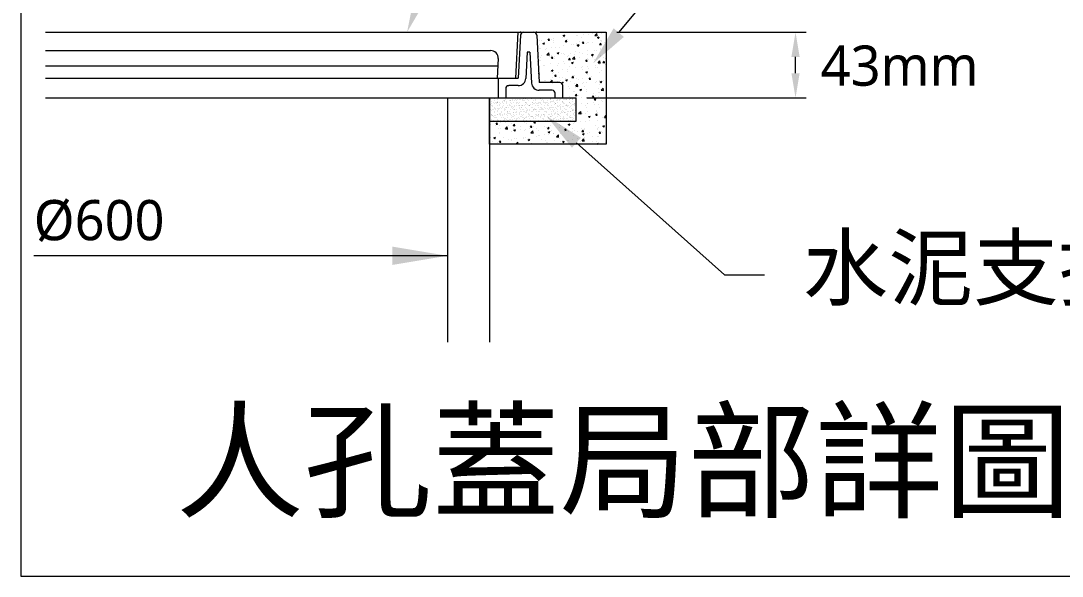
# Model space of a CAD drawing. Header units: millimetres. Extents: x 4664 to 8864, y -38 to 2932.
# Drawn here: x 6804 to 7137.2, y 1605.5 to 1783 of the extents above; entities that cross this region are included whole.
import ezdxf

# ---------------------------------------------------------------- set-up
doc = ezdxf.new("R2010")
doc.units = ezdxf.units.MM
doc.styles.add('AEH', font='kaiu.ttf')
doc.styles.add('微軟正黑體-20', font='Microsoft JhengHei.ttf', dxfattribs={"height": 20})
doc.styles.add('微軟正黑體-30', font='Microsoft JhengHei.ttf', dxfattribs={"height": 30})

msp = doc.modelspace()

# ---------------------------------------------------------------- linework, layer by layer
at = {"lineweight": 5}
for p, q in [((6804.03, 1945.81), (6804.03, 1605.49)), ((6811.89, 1779.38), (6991.28, 1779.38)), ((6963.04, 1779.38), (6962.27, 1764.75)), ((6970.07, 1779.22), (6970.07, 1779.22)), ((6981.76, 1779.35), (6981.76, 1779.35)), ((6985.85, 1779.18), (6985.85, 1779.18)), ((6986.87, 1778.96), (6986.87, 1778.96)), ((6987.68, 1778.34), (6988.28, 1778.96)), ((6988.36, 1778.23), (6988.28, 1778.96)), ((6989.6, 1779.34), (6989.6, 1779.34)), ((6989.94, 1779), (6989.94, 1779)), ((6991.28, 1779.38), (6991.28, 1743.56)), ((6994.71, 1779.38), (7055.28, 1779.38)), ((6963.85, 1778.46), (6963.13, 1764.75)), ((6969.07, 1778.46), (6969.86, 1763.28)), ((6969.98, 1776.68), (6969.98, 1776.68)), ((6970.45, 1776.83), (6970.45, 1776.83)), ((6971.05, 1775.83), (6971.58, 1776.04)), ((6971.05, 1775.83), (6971.43, 1775.57)), ((6971.43, 1775.57), (6971.58, 1776.04)), ((6972.4, 1777.06), (6972.4, 1777.06)), ((6972.72, 1776.89), (6973.09, 1777.33)), ((6972.72, 1776.89), (6973.17, 1776.85)), ((6973.17, 1776.85), (6973.09, 1777.33)), ((6973.84, 1777.17), (6973.84, 1777.17)), ((6974.32, 1777.31), (6974.32, 1777.31)), ((6974.54, 1776.66), (6974.54, 1776.66)), ((6974.54, 1776.25), (6974.54, 1776.25)), ((6977.22, 1777.69), (6977.22, 1777.69)), ((6977.48, 1778.3), (6978.02, 1778.51)), ((6977.48, 1778.3), (6977.86, 1778.04)), ((6977.82, 1777.74), (6977.82, 1777.74)), ((6977.86, 1778.04), (6978.02, 1778.51)), ((6978.21, 1776.41), (6978.58, 1776.85)), ((6978.21, 1776.41), (6978.67, 1776.37)), ((6978.67, 1776.37), (6978.58, 1776.85)), ((6978.63, 1776.48), (6978.63, 1776.48)), ((6979.01, 1777.02), (6979.01, 1777.02)), ((6981.66, 1775.73), (6981.66, 1775.73)), ((6981.75, 1778.28), (6981.75, 1778.28)), ((6981.96, 1775.56), (6981.96, 1775.56)), ((6982.06, 1778.33), (6982.06, 1778.33)), ((6982.71, 1776.31), (6982.71, 1776.31)), ((6983.47, 1777.78), (6983.47, 1777.78)), ((6983.7, 1775.93), (6984.07, 1776.37)), ((6983.7, 1775.93), (6984.16, 1775.89)), ((6983.97, 1778.58), (6983.97, 1778.58)), ((6984.16, 1775.89), (6984.07, 1776.37)), ((6984.86, 1775.94), (6984.86, 1775.94)), ((6985.31, 1776.1), (6985.31, 1776.1)), ((6985.53, 1776.22), (6985.53, 1776.22)), ((6985.62, 1778.77), (6985.62, 1778.77)), ((6986.8, 1776.14), (6986.8, 1776.14)), ((6987.68, 1778.34), (6988.36, 1778.23)), ((6987.94, 1778.55), (6987.94, 1778.55)), ((6988.48, 1777.69), (6989.02, 1777.89)), ((6988.48, 1777.69), (6988.87, 1777.43)), ((6988.87, 1777.43), (6989.02, 1777.89)), ((6989.19, 1775.45), (6989.56, 1775.89)), ((6989.5, 1776.79), (6989.5, 1776.79)), ((6989.65, 1775.41), (6989.56, 1775.89)), ((6989.69, 1776.58), (6989.69, 1776.58)), ((6989.77, 1776.87), (6989.77, 1776.87)), ((6990.89, 1775.97), (6990.89, 1775.97)), ((6811.89, 1773.53), (6954.3, 1773.53)), ((6966, 1773.04), (6965.56, 1764.62)), ((6966.91, 1773.04), (6966, 1773.04)), ((6966.91, 1773.04), (6967.43, 1763.15)), ((6969.88, 1774.13), (6969.88, 1774.13)), ((6970.08, 1775.48), (6970.08, 1775.48)), ((6970.39, 1774.04), (6970.39, 1774.04)), ((6971.91, 1773.8), (6971.91, 1773.8)), ((6972.31, 1774.29), (6972.31, 1774.29)), ((6972.35, 1772.15), (6972.95, 1772.77)), ((6973.04, 1772.04), (6972.95, 1772.77)), ((6973.05, 1772.75), (6973.05, 1772.75)), ((6973.75, 1774.62), (6973.75, 1774.62)), ((6975.21, 1774.67), (6975.21, 1774.67)), ((6975.62, 1772.75), (6976.15, 1772.95)), ((6975.62, 1772.75), (6976, 1772.49)), ((6976, 1772.49), (6976.15, 1772.95)), ((6976.38, 1774.57), (6976.38, 1774.57)), ((6977.14, 1772.57), (6977.14, 1772.57)), ((6977.63, 1772.64), (6977.63, 1772.64)), ((6977.73, 1775.19), (6977.73, 1775.19)), ((6978.03, 1772.29), (6978.03, 1772.29)), ((6979.94, 1772.54), (6979.94, 1772.54)), ((6980.04, 1775.31), (6980.04, 1775.31)), ((6980.84, 1775.34), (6980.84, 1775.34)), ((6981.22, 1772.4), (6981.22, 1772.4)), ((6981.57, 1773.18), (6981.57, 1773.18)), ((6982.05, 1775.22), (6982.59, 1775.42)), ((6982.05, 1775.22), (6982.43, 1774.96)), ((6982.43, 1774.96), (6982.59, 1775.42)), ((6982.84, 1772.92), (6982.84, 1772.92)), ((6983.77, 1772.66), (6983.77, 1772.66)), ((6985.31, 1772.23), (6985.31, 1772.23)), ((6985.43, 1773.67), (6985.43, 1773.67)), ((6986.62, 1772.14), (6987.16, 1772.34)), ((6987, 1771.88), (6987.16, 1772.34)), ((6987.68, 1773.56), (6987.68, 1773.56)), ((6988.23, 1773.42), (6988.23, 1773.42)), ((6989.19, 1775.45), (6989.65, 1775.41)), ((6989.41, 1774.25), (6989.41, 1774.25)), ((6989.6, 1773.81), (6989.6, 1773.81)), ((6956.73, 1770.96), (6956.41, 1764.75)), ((6969.49, 1770.4), (6969.72, 1770.49)), ((6969.51, 1770.06), (6969.57, 1770.02)), ((6969.57, 1770.02), (6969.72, 1770.49)), ((6969.7, 1769.03), (6969.7, 1769.03)), ((6969.79, 1771.58), (6969.79, 1771.58)), ((6970.29, 1771.27), (6970.29, 1771.27)), ((6970.37, 1770.36), (6970.37, 1770.36)), ((6970.58, 1771.89), (6970.58, 1771.89)), ((6972.35, 1772.15), (6973.04, 1772.04)), ((6973.19, 1771.65), (6973.19, 1771.65)), ((6973.56, 1769.52), (6973.56, 1769.52)), ((6973.66, 1772.07), (6973.66, 1772.07)), ((6973.78, 1771.13), (6974.15, 1771.57)), ((6973.78, 1771.13), (6974.24, 1771.09)), ((6974.24, 1771.09), (6974.15, 1771.57)), ((6974.66, 1771.72), (6974.66, 1771.72)), ((6974.84, 1771.12), (6974.84, 1771.12)), ((6976.01, 1769.27), (6976.01, 1769.27)), ((6977.54, 1770.09), (6977.54, 1770.09)), ((6977.93, 1769.52), (6977.93, 1769.52)), ((6978.75, 1771.54), (6978.75, 1771.54)), ((6979.27, 1770.65), (6979.64, 1771.09)), ((6979.27, 1770.65), (6979.73, 1770.61)), ((6979.3, 1771.89), (6979.3, 1771.89)), ((6979.73, 1770.61), (6979.64, 1771.09)), ((6980.19, 1769.67), (6980.72, 1769.87)), ((6980.19, 1769.67), (6980.57, 1769.41)), ((6980.52, 1770.88), (6981.12, 1771.5)), ((6980.53, 1770.88), (6981.21, 1770.78)), ((6980.57, 1769.41), (6980.72, 1769.87)), ((6980.83, 1769.9), (6980.83, 1769.9)), ((6981.21, 1770.78), (6981.12, 1771.5)), ((6981.47, 1770.63), (6981.47, 1770.63)), ((6982.84, 1771.37), (6982.84, 1771.37)), ((6984.76, 1770.17), (6985.13, 1770.61)), ((6984.76, 1770.17), (6985.22, 1770.13)), ((6985.22, 1770.13), (6985.13, 1770.61)), ((6985.34, 1771.12), (6985.34, 1771.12)), ((6985.67, 1770.54), (6985.67, 1770.54)), ((6986.62, 1772.14), (6987, 1771.88)), ((6986.92, 1771.2), (6986.92, 1771.2)), ((6987.58, 1770.79), (6987.58, 1770.79)), ((6988.69, 1769.61), (6989.29, 1770.23)), ((6988.7, 1769.61), (6989.38, 1769.51)), ((6989.22, 1769.15), (6989.22, 1769.15)), ((6989.38, 1769.51), (6989.29, 1770.23)), ((6989.32, 1771.7), (6989.32, 1771.7)), ((6989.4, 1772.05), (6989.4, 1772.05)), ((6990.25, 1769.69), (6990.62, 1770.13)), ((6990.25, 1769.69), (6990.71, 1769.65)), ((6990.48, 1771.17), (6990.48, 1771.17)), ((6990.71, 1769.65), (6990.62, 1770.13)), ((6991.01, 1771.03), (6991.01, 1771.03)), ((6991.19, 1769.05), (6991.28, 1769.09)), ((6991.19, 1769.05), (6991.28, 1768.99)), ((7051.85, 1766.29), (7051.85, 1771.5)), ((6811.89, 1768.65), (6956.61, 1768.65)), ((6969.7, 1766.27), (6969.72, 1766.29)), ((6969.81, 1765.81), (6969.72, 1766.29)), ((6969.73, 1765.82), (6969.81, 1765.81)), ((6970.06, 1765.79), (6970.06, 1765.79)), ((6971.18, 1768.63), (6971.18, 1768.63)), ((6971.52, 1768.85), (6971.52, 1768.85)), ((6973.47, 1766.97), (6973.47, 1766.97)), ((6973.76, 1767.2), (6974.29, 1767.4)), ((6973.76, 1767.2), (6974.14, 1766.94)), ((6974, 1766.25), (6974, 1766.25)), ((6974.14, 1766.94), (6974.29, 1767.4)), ((6974.52, 1766.55), (6974.52, 1766.55)), ((6974.84, 1765.37), (6975.21, 1765.81)), ((6975.3, 1765.33), (6975.21, 1765.81)), ((6975.61, 1768.68), (6975.61, 1768.68)), ((6975.92, 1766.5), (6975.92, 1766.5)), ((6977.45, 1767.54), (6977.45, 1767.54)), ((6978.82, 1766.88), (6978.82, 1766.88)), ((6978.99, 1767.32), (6978.99, 1767.32)), ((6979.7, 1768.51), (6979.7, 1768.51)), ((6980.82, 1765.64), (6980.82, 1765.64)), ((6981.38, 1768.08), (6981.38, 1768.08)), ((6983.45, 1768.09), (6983.45, 1768.09)), ((6983.65, 1767.52), (6983.65, 1767.52)), ((6983.79, 1768.34), (6983.79, 1768.34)), ((6984.76, 1766.58), (6985.29, 1766.79)), ((6984.76, 1766.58), (6985.14, 1766.33)), ((6985.14, 1766.33), (6985.29, 1766.79)), ((6985.15, 1766.02), (6985.15, 1766.02)), ((6985.25, 1768.57), (6985.25, 1768.57)), ((6985.29, 1766.41), (6985.29, 1766.41)), ((6985.57, 1767.77), (6985.57, 1767.77)), ((6987.87, 1768.16), (6987.87, 1768.16)), ((6987.92, 1768.85), (6987.92, 1768.85)), ((6988.47, 1768.15), (6988.47, 1768.15)), ((6989.13, 1766.6), (6989.13, 1766.6)), ((6989.75, 1767.17), (6989.75, 1767.17)), ((6811.89, 1764.75), (6963.13, 1764.75)), ((6956.7, 1764.75), (6956.7, 1758.4)), ((6963.13, 1762.31), (6960.11, 1762.31)), ((6976.44, 1763.28), (6969.86, 1763.28)), ((6970.03, 1764.94), (6970.03, 1764.94)), ((6971.65, 1763.91), (6971.65, 1763.91)), ((6971.89, 1764.11), (6971.89, 1764.11)), ((6973.37, 1763.42), (6973.96, 1764.04)), ((6973.37, 1763.42), (6974.05, 1763.32)), ((6973.38, 1764.42), (6973.38, 1764.42)), ((6973.9, 1763.48), (6973.9, 1763.48)), ((6974.05, 1763.32), (6973.97, 1764.04)), ((6974.12, 1764.77), (6974.12, 1764.77)), ((6974.84, 1765.37), (6975.3, 1765.33)), ((6975.74, 1763.74), (6975.74, 1763.74)), ((6976.36, 1764.87), (6976.36, 1764.87)), ((6976.8, 1763.86), (6976.8, 1763.86)), ((6977.36, 1765), (6977.36, 1765)), ((6977.41, 1758.4), (6977.41, 1762.31)), ((6978.21, 1764.6), (6978.21, 1764.6)), ((6978.33, 1764.11), (6978.86, 1764.32)), ((6978.33, 1764.11), (6978.71, 1763.86)), ((6978.71, 1763.86), (6978.86, 1764.32)), ((6979.82, 1763.57), (6979.82, 1763.57)), ((6980.33, 1764.89), (6980.7, 1765.33)), ((6980.33, 1764.89), (6980.79, 1764.85)), ((6980.79, 1764.85), (6980.7, 1765.33)), ((6981.19, 1762.99), (6981.19, 1762.99)), ((6981.29, 1765.53), (6981.29, 1765.53)), ((6981.54, 1762.15), (6982.14, 1762.77)), ((6981.64, 1764.5), (6981.64, 1764.5)), ((6982.22, 1762.05), (6982.14, 1762.78)), ((6982.3, 1764.42), (6982.3, 1764.42)), ((6983.55, 1764.75), (6983.55, 1764.75)), ((6983.74, 1762.96), (6983.74, 1762.96)), ((6983.91, 1763.39), (6983.91, 1763.39)), ((6985.06, 1763.48), (6985.06, 1763.48)), ((6985.82, 1764.41), (6986.19, 1764.85)), ((6985.82, 1764.41), (6986.28, 1764.37)), ((6986.28, 1764.37), (6986.19, 1764.85)), ((6986.38, 1764.25), (6986.38, 1764.25)), ((6986.45, 1765.13), (6986.45, 1765.13)), ((6988, 1763.22), (6988, 1763.22)), ((6988.21, 1763.73), (6988.21, 1763.73)), ((6989.04, 1764.05), (6989.04, 1764.05)), ((6989.28, 1762.75), (6989.28, 1762.75)), ((6989.33, 1763.5), (6989.87, 1763.71)), ((6989.33, 1763.5), (6989.71, 1763.24)), ((6989.71, 1763.24), (6989.87, 1763.71)), ((6990.47, 1764.08), (6990.47, 1764.08)), ((6991.19, 1763), (6991.19, 1763)), ((6959.14, 1761.33), (6959.14, 1758.4)), ((6974, 1760.84), (6969.86, 1760.84)), ((6974.97, 1758.4), (6974.97, 1759.87)), ((6979.28, 1762.19), (6979.28, 1762.19)), ((6979.62, 1761.48), (6979.62, 1761.48)), ((6980.77, 1760.53), (6980.77, 1760.53)), ((6981.1, 1760.44), (6981.1, 1760.44)), ((6981.4, 1759.13), (6981.76, 1759.57)), ((6981.4, 1759.13), (6981.85, 1759.09)), ((6981.54, 1762.16), (6982.22, 1762.05)), ((6981.54, 1761.73), (6981.54, 1761.73)), ((6981.85, 1759.09), (6981.76, 1759.57)), ((6982.43, 1759.09), (6982.43, 1759.09)), ((6982.9, 1761.03), (6983.43, 1761.24)), ((6982.9, 1761.03), (6983.28, 1760.77)), ((6983.28, 1760.77), (6983.43, 1761.24)), ((6984.44, 1762.11), (6984.44, 1762.11)), ((6984.86, 1760.36), (6984.86, 1760.36)), ((6984.97, 1760.93), (6984.97, 1760.93)), ((6986.89, 1758.65), (6987.26, 1759.09)), ((6987.26, 1759.73), (6987.26, 1759.73)), ((6987.34, 1758.61), (6987.26, 1759.09)), ((6987.89, 1759.16), (6987.89, 1759.16)), ((6988.85, 1758.95), (6988.85, 1758.95)), ((6988.94, 1761.5), (6988.94, 1761.5)), ((6988.95, 1760.19), (6988.95, 1760.19)), ((6989.18, 1759.98), (6989.18, 1759.98)), ((6989.71, 1760.89), (6990.31, 1761.51)), ((6989.71, 1760.89), (6990.39, 1760.78)), ((6990.39, 1760.78), (6990.31, 1761.51)), ((6811.89, 1758.4), (6981.66, 1758.4)), ((6940.49, 1758.4), (6940.49, 1680.33)), ((6953.94, 1743.56), (6953.94, 1758.4)), ((6953.96, 1758.4), (6953.96, 1680.33)), ((6954.13, 1756.64), (6954.13, 1756.64)), ((6954.14, 1756.28), (6954.14, 1756.28)), ((6954.26, 1757.86), (6954.26, 1757.86)), ((6954.28, 1756.16), (6954.28, 1756.16)), ((6954.51, 1757.4), (6954.51, 1757.4)), ((6954.53, 1756.7), (6954.53, 1756.7)), ((6954.55, 1755.92), (6954.55, 1755.92)), ((6954.87, 1758.39), (6954.87, 1758.39)), ((6954.88, 1755.94), (6954.88, 1755.94)), ((6955.01, 1758.27), (6955.01, 1758.27)), ((6955.16, 1756.78), (6955.16, 1756.78)), ((6955.49, 1758.15), (6955.49, 1758.15)), ((6955.54, 1756.68), (6955.54, 1756.68)), ((6955.68, 1757.65), (6955.68, 1757.65)), ((6955.78, 1756.89), (6955.78, 1756.89)), ((6956.1, 1756.69), (6956.1, 1756.69)), ((6956.2, 1756.92), (6956.2, 1756.92)), ((6956.44, 1756.96), (6956.44, 1756.96)), ((6956.46, 1757.39), (6956.46, 1757.39)), ((6956.51, 1755.91), (6956.51, 1755.91)), ((6956.58, 1756.83), (6956.58, 1756.83)), ((6956.59, 1756.97), (6956.59, 1756.97)), ((6956.65, 1757.86), (6956.65, 1757.86)), ((6957.22, 1757.05), (6957.22, 1757.05)), ((6957.25, 1756.22), (6957.25, 1756.22)), ((6957.26, 1755.95), (6957.26, 1755.95)), ((6957.5, 1758.18), (6957.5, 1758.18)), ((6957.54, 1756.7), (6957.54, 1756.7)), ((6957.98, 1758.33), (6957.98, 1758.33)), ((6958.16, 1756.9), (6958.16, 1756.9)), ((6958.26, 1757.19), (6958.26, 1757.19)), ((6958.49, 1756.69), (6958.49, 1756.69)), ((6958.53, 1757.46), (6958.53, 1757.46)), ((6958.58, 1755.99), (6958.58, 1755.99)), ((6958.66, 1757.24), (6958.66, 1757.24)), ((6958.74, 1757.63), (6958.74, 1757.63)), ((6958.88, 1757.5), (6958.88, 1757.5)), ((6959.03, 1757.87), (6959.03, 1757.87)), ((6959.28, 1757.32), (6959.28, 1757.32)), ((6959.45, 1758.17), (6959.45, 1758.17)), ((6959.5, 1756.69), (6959.5, 1756.69)), ((6959.55, 1756.89), (6959.55, 1756.89)), ((6959.65, 1755.95), (6959.65, 1755.95)), ((6960.31, 1756.19), (6960.31, 1756.19)), ((6960.32, 1757.46), (6960.32, 1757.46)), ((6960.45, 1756.06), (6960.45, 1756.06)), ((6960.54, 1757.49), (6960.54, 1757.49)), ((6960.55, 1756.9), (6960.55, 1756.9)), ((6960.58, 1756.01), (6960.58, 1756.01)), ((6960.72, 1757.51), (6960.72, 1757.51)), ((6960.87, 1756.7), (6960.87, 1756.7)), ((6961.02, 1755.57), (6961.02, 1755.57)), ((6961.04, 1758.3), (6961.04, 1758.3)), ((6961.18, 1758.17), (6961.18, 1758.17)), ((6961.34, 1757.59), (6961.34, 1757.59)), ((6961.41, 1757.87), (6961.41, 1757.87)), ((6961.42, 1755.62), (6961.42, 1755.62)), ((6961.52, 1758.24), (6961.52, 1758.24)), ((6961.57, 1756.77), (6961.57, 1756.77)), ((6961.85, 1757.56), (6961.85, 1757.56)), ((6962.03, 1755.95), (6962.03, 1755.95)), ((6962.04, 1755.7), (6962.04, 1755.7)), ((6962.38, 1757.73), (6962.38, 1757.73)), ((6962.49, 1757.48), (6962.49, 1757.48)), ((6962.54, 1756), (6962.54, 1756)), ((6962.61, 1756.86), (6962.61, 1756.86)), ((6962.75, 1756.73), (6962.75, 1756.73)), ((6962.78, 1757.78), (6962.78, 1757.78)), ((6962.93, 1756.91), (6962.93, 1756.91)), ((6963.08, 1755.84), (6963.08, 1755.84)), ((6963.26, 1756.7), (6963.26, 1756.7)), ((6963.4, 1757.86), (6963.4, 1757.86)), ((6963.42, 1756.12), (6963.42, 1756.12)), ((6963.48, 1755.89), (6963.48, 1755.89)), ((6963.53, 1758.27), (6963.53, 1758.27)), ((6963.58, 1756.79), (6963.58, 1756.79)), ((6963.8, 1757.88), (6963.8, 1757.88)), ((6964.11, 1755.98), (6964.11, 1755.98)), ((6964.15, 1758.23), (6964.15, 1758.23)), ((6964.42, 1755.96), (6964.42, 1755.96)), ((6964.44, 1758), (6964.44, 1758)), ((6964.56, 1757.55), (6964.56, 1757.55)), ((6964.61, 1756.08), (6964.61, 1756.08)), ((6964.84, 1758.05), (6964.84, 1758.05)), ((6964.91, 1757.53), (6964.91, 1757.53)), ((6965.05, 1757.41), (6965.05, 1757.41)), ((6965.15, 1756.11), (6965.15, 1756.11)), ((6965.32, 1756.91), (6965.32, 1756.91)), ((6965.46, 1758.14), (6965.46, 1758.14)), ((6965.49, 1758.26), (6965.49, 1758.26)), ((6965.53, 1756.78), (6965.53, 1756.78)), ((6965.54, 1756.16), (6965.54, 1756.16)), ((6965.64, 1756.7), (6965.64, 1756.7)), ((6965.72, 1756.79), (6965.72, 1756.79)), ((6966.17, 1756.25), (6966.17, 1756.25)), ((6966.18, 1757.88), (6966.18, 1757.88)), ((6966.48, 1756.1), (6966.48, 1756.1)), ((6966.5, 1758.27), (6966.5, 1758.27)), ((6966.57, 1757.58), (6966.57, 1757.58)), ((6966.61, 1756.1), (6966.61, 1756.1)), ((6966.62, 1755.97), (6966.62, 1755.97)), ((6966.8, 1755.96), (6966.8, 1755.96)), ((6966.9, 1758.33), (6966.9, 1758.33)), ((6967.21, 1758.21), (6967.21, 1758.21)), ((6967.21, 1756.38), (6967.21, 1756.38)), ((6967.36, 1758.08), (6967.36, 1758.08)), ((6967.55, 1758.33), (6967.55, 1758.33)), ((6967.6, 1756.86), (6967.6, 1756.86)), ((6967.6, 1756.44), (6967.6, 1756.44)), ((6967.7, 1756.91), (6967.7, 1756.91)), ((6968.02, 1757.47), (6968.02, 1757.47)), ((6968.02, 1756.71), (6968.02, 1756.71)), ((6968.23, 1756.52), (6968.23, 1756.52)), ((6968.52, 1757.57), (6968.52, 1757.57)), ((6968.57, 1757.88), (6968.57, 1757.88)), ((6968.57, 1756.09), (6968.57, 1756.09)), ((6968.78, 1756.77), (6968.78, 1756.77)), ((6968.93, 1756.64), (6968.93, 1756.64)), ((6969.19, 1755.97), (6969.19, 1755.97)), ((6969.27, 1756.65), (6969.27, 1756.65)), ((6969.56, 1758.36), (6969.56, 1758.36)), ((6969.59, 1756.03), (6969.59, 1756.03)), ((6969.61, 1756.89), (6969.61, 1756.89)), ((6969.67, 1756.71), (6969.67, 1756.71)), ((6970.09, 1756.92), (6970.09, 1756.92)), ((6970.29, 1756.79), (6970.29, 1756.79)), ((6970.32, 1758.14), (6970.32, 1758.14)), ((6970.41, 1756.71), (6970.41, 1756.71)), ((6970.59, 1757.64), (6970.59, 1757.64)), ((6970.64, 1756.17), (6970.64, 1756.17)), ((6970.95, 1757.89), (6970.95, 1757.89)), ((6971.09, 1757.44), (6971.09, 1757.44)), ((6971.23, 1757.31), (6971.23, 1757.31)), ((6971.33, 1756.93), (6971.33, 1756.93)), ((6971.52, 1758.35), (6971.52, 1758.35)), ((6971.56, 1756.88), (6971.56, 1756.88)), ((6971.57, 1755.97), (6971.57, 1755.97)), ((6971.73, 1756.98), (6971.73, 1756.98)), ((6971.89, 1756.7), (6971.89, 1756.7)), ((6972.35, 1757.06), (6972.35, 1757.06)), ((6972.47, 1756.92), (6972.47, 1756.92)), ((6972.6, 1757.67), (6972.6, 1757.67)), ((6972.65, 1756.19), (6972.65, 1756.19)), ((6972.65, 1756), (6972.65, 1756)), ((6972.79, 1756.72), (6972.79, 1756.72)), ((6972.8, 1755.87), (6972.8, 1755.87)), ((6973.34, 1757.89), (6973.34, 1757.89)), ((6973.39, 1758.11), (6973.39, 1758.11)), ((6973.39, 1757.2), (6973.39, 1757.2)), ((6973.53, 1757.98), (6973.53, 1757.98)), ((6973.63, 1756.95), (6973.63, 1756.95)), ((6973.79, 1757.25), (6973.79, 1757.25)), ((6973.95, 1755.98), (6973.95, 1755.98)), ((6974.19, 1757.37), (6974.19, 1757.37)), ((6974.41, 1757.33), (6974.41, 1757.33)), ((6974.56, 1757.66), (6974.56, 1757.66)), ((6974.6, 1756.18), (6974.6, 1756.18)), ((6974.85, 1756.93), (6974.85, 1756.93)), ((6974.96, 1756.67), (6974.96, 1756.67)), ((6975.1, 1756.55), (6975.1, 1756.55)), ((6975.18, 1756.72), (6975.18, 1756.72)), ((6975.45, 1757.47), (6975.45, 1757.47)), ((6975.64, 1756.98), (6975.64, 1756.98)), ((6975.72, 1757.9), (6975.72, 1757.9)), ((6975.76, 1755.93), (6975.76, 1755.93)), ((6975.85, 1757.52), (6975.85, 1757.52)), ((6976.16, 1755.58), (6976.16, 1755.58)), ((6976.34, 1755.98), (6976.34, 1755.98)), ((6976.47, 1757.6), (6976.47, 1757.6)), ((6976.5, 1758.04), (6976.5, 1758.04)), ((6976.55, 1755.63), (6976.55, 1755.63)), ((6976.62, 1757.73), (6976.62, 1757.73)), ((6976.67, 1756.26), (6976.67, 1756.26)), ((6977.18, 1755.71), (6977.18, 1755.71)), ((6977.24, 1756.93), (6977.24, 1756.93)), ((6977.26, 1757.35), (6977.26, 1757.35)), ((6977.4, 1757.22), (6977.4, 1757.22)), ((6977.51, 1757.74), (6977.51, 1757.74)), ((6977.56, 1756.73), (6977.56, 1756.73)), ((6977.6, 1756.97), (6977.6, 1756.97)), ((6977.61, 1758.46), (6977.61, 1758.46)), ((6977.91, 1757.79), (6977.91, 1757.79)), ((6978.07, 1756.61), (6978.07, 1756.61)), ((6978.11, 1757.9), (6978.11, 1757.9)), ((6978.22, 1755.85), (6978.22, 1755.85)), ((6978.53, 1757.87), (6978.53, 1757.87)), ((6978.62, 1755.9), (6978.62, 1755.9)), ((6978.63, 1757.76), (6978.63, 1757.76)), ((6978.68, 1756.28), (6978.68, 1756.28)), ((6978.72, 1755.98), (6978.72, 1755.98)), ((6978.83, 1755.91), (6978.83, 1755.91)), ((6978.97, 1755.78), (6978.97, 1755.78)), ((6979.24, 1755.98), (6979.24, 1755.98)), ((6979.53, 1758.71), (6979.53, 1758.71)), ((6979.56, 1758.02), (6979.56, 1758.02)), ((6979.57, 1758.01), (6979.57, 1758.01)), ((6979.62, 1756.94), (6979.62, 1756.94)), ((6979.66, 1757.04), (6979.66, 1757.04)), ((6979.7, 1757.89), (6979.7, 1757.89)), ((6979.71, 1755.57), (6979.71, 1755.57)), ((6979.95, 1756.73), (6979.95, 1756.73)), ((6979.97, 1758.06), (6979.97, 1758.06)), ((6980.28, 1756.12), (6980.28, 1756.12)), ((6980.37, 1757.28), (6980.37, 1757.28)), ((6980.49, 1757.91), (6980.49, 1757.91)), ((6980.59, 1758.15), (6980.59, 1758.15)), ((6980.59, 1757.75), (6980.59, 1757.75)), ((6980.63, 1756.27), (6980.63, 1756.27)), ((6980.68, 1756.17), (6980.68, 1756.17)), ((6981.11, 1755.99), (6981.11, 1755.99)), ((6981.13, 1756.58), (6981.13, 1756.58)), ((6981.27, 1756.45), (6981.27, 1756.45)), ((6981.3, 1756.26), (6981.3, 1756.26)), ((6981.63, 1758.28), (6981.63, 1758.28)), ((6981.66, 1750.98), (6981.66, 1758.4)), ((6983.37, 1756.45), (6983.37, 1756.45)), ((6983.43, 1758.39), (6983.43, 1758.39)), ((6984.78, 1755.83), (6984.78, 1755.83)), ((6984.87, 1758.38), (6984.87, 1758.38)), ((6985.09, 1758.4), (7055.28, 1758.4)), ((6985.25, 1756.71), (6985.25, 1756.71)), ((6985.26, 1756.71), (6985.26, 1756.71)), ((6986.89, 1758.65), (6987.34, 1758.61)), ((6987.16, 1756.96), (6987.16, 1756.96)), ((6987.46, 1756.27), (6987.46, 1756.27)), ((6987.47, 1757.95), (6988, 1758.15)), ((6987.47, 1757.95), (6987.85, 1757.69)), ((6987.85, 1757.69), (6988, 1758.15)), ((6988.76, 1756.4), (6988.76, 1756.4)), ((6989.73, 1757.48), (6989.73, 1757.48)), ((6990.06, 1757.34), (6990.06, 1757.34)), ((6954.01, 1754.97), (6954.01, 1754.97)), ((6954.21, 1753.43), (6954.21, 1753.43)), ((6954.34, 1754.76), (6954.34, 1754.76)), ((6954.51, 1752.73), (6954.51, 1752.73)), ((6954.6, 1754.45), (6954.6, 1754.45)), ((6954.63, 1753.05), (6954.63, 1753.05)), ((6954.65, 1752.97), (6954.65, 1752.97)), ((6954.84, 1754.76), (6954.84, 1754.76)), ((6954.94, 1755.54), (6954.94, 1755.54)), ((6954.95, 1752.85), (6954.95, 1752.85)), ((6954.97, 1752.74), (6954.97, 1752.74)), ((6955.12, 1752.61), (6955.12, 1752.61)), ((6955.24, 1754.81), (6955.24, 1754.81)), ((6955.5, 1754.02), (6955.5, 1754.02)), ((6955.55, 1752.87), (6955.55, 1752.87)), ((6955.59, 1755.2), (6955.59, 1755.2)), ((6955.64, 1753.73), (6955.64, 1753.73)), ((6955.69, 1752.25), (6955.69, 1752.25)), ((6955.71, 1754.85), (6955.71, 1754.85)), ((6955.85, 1754.72), (6955.85, 1754.72)), ((6955.86, 1754.89), (6955.86, 1754.89)), ((6955.95, 1752.92), (6955.95, 1752.92)), ((6956.4, 1754.97), (6956.4, 1754.97)), ((6956.51, 1754.11), (6956.51, 1754.11)), ((6956.56, 1754.44), (6956.56, 1754.44)), ((6956.57, 1753), (6956.57, 1753)), ((6956.61, 1752.96), (6956.61, 1752.96)), ((6956.72, 1754.77), (6956.72, 1754.77)), ((6956.9, 1755.03), (6956.9, 1755.03)), ((6957.02, 1753.06), (6957.02, 1753.06)), ((6957.28, 1753.41), (6957.28, 1753.41)), ((6957.3, 1755.08), (6957.3, 1755.08)), ((6957.34, 1752.85), (6957.34, 1752.85)), ((6957.42, 1753.28), (6957.42, 1753.28)), ((6957.59, 1755.23), (6957.59, 1755.23)), ((6957.61, 1753.14), (6957.61, 1753.14)), ((6957.64, 1753.75), (6957.64, 1753.75)), ((6957.69, 1752.28), (6957.69, 1752.28)), ((6957.88, 1754.03), (6957.88, 1754.03)), ((6957.92, 1755.16), (6957.92, 1755.16)), ((6958.01, 1755.52), (6958.01, 1755.52)), ((6958.01, 1753.19), (6958.01, 1753.19)), ((6958.08, 1752.67), (6958.08, 1752.67)), ((6958.15, 1755.39), (6958.15, 1755.39)), ((6958.63, 1754.51), (6958.63, 1754.51)), ((6958.63, 1753.27), (6958.63, 1753.27)), ((6958.68, 1753.04), (6958.68, 1753.04)), ((6958.78, 1754.98), (6958.78, 1754.98)), ((6958.82, 1754.78), (6958.82, 1754.78)), ((6958.96, 1755.3), (6958.96, 1755.3)), ((6959.11, 1754.77), (6959.11, 1754.77)), ((6959.36, 1755.35), (6959.36, 1755.35)), ((6959.4, 1753.06), (6959.4, 1753.06)), ((6959.55, 1755.22), (6959.55, 1755.22)), ((6959.58, 1754.08), (6959.58, 1754.08)), ((6959.6, 1753.74), (6959.6, 1753.74)), ((6959.65, 1752.27), (6959.65, 1752.27)), ((6959.67, 1753.41), (6959.67, 1753.41)), ((6959.72, 1753.95), (6959.72, 1753.95)), ((6959.72, 1752.86), (6959.72, 1752.86)), ((6959.98, 1755.43), (6959.98, 1755.43)), ((6960.07, 1753.46), (6960.07, 1753.46)), ((6960.27, 1754.03), (6960.27, 1754.03)), ((6960.38, 1753.34), (6960.38, 1753.34)), ((6960.63, 1754.54), (6960.63, 1754.54)), ((6960.68, 1753.06), (6960.68, 1753.06)), ((6960.69, 1753.54), (6960.69, 1753.54)), ((6961.12, 1755.45), (6961.12, 1755.45)), ((6961.15, 1752.64), (6961.15, 1752.64)), ((6961.17, 1754.98), (6961.17, 1754.98)), ((6961.29, 1752.51), (6961.29, 1752.51)), ((6961.49, 1754.78), (6961.49, 1754.78)), ((6961.62, 1755.29), (6961.62, 1755.29)), ((6961.67, 1753.82), (6961.67, 1753.82)), ((6961.72, 1752.34), (6961.72, 1752.34)), ((6961.73, 1753.68), (6961.73, 1753.68)), ((6961.78, 1753.07), (6961.78, 1753.07)), ((6961.88, 1754.75), (6961.88, 1754.75)), ((6962.02, 1754.62), (6962.02, 1754.62)), ((6962.11, 1752.86), (6962.11, 1752.86)), ((6962.13, 1753.73), (6962.13, 1753.73)), ((6962.59, 1754.53), (6962.59, 1754.53)), ((6962.64, 1753.05), (6962.64, 1753.05)), ((6962.65, 1754.04), (6962.65, 1754.04)), ((6962.69, 1754.01), (6962.69, 1754.01)), ((6962.75, 1753.81), (6962.75, 1753.81)), ((6963.45, 1753.31), (6963.45, 1753.31)), ((6963.55, 1754.99), (6963.55, 1754.99)), ((6963.59, 1753.19), (6963.59, 1753.19)), ((6963.62, 1755.32), (6963.62, 1755.32)), ((6963.67, 1753.84), (6963.67, 1753.84)), ((6963.72, 1752.37), (6963.72, 1752.37)), ((6963.79, 1753.95), (6963.79, 1753.95)), ((6963.87, 1754.78), (6963.87, 1754.78)), ((6964.17, 1753.07), (6964.17, 1753.07)), ((6964.18, 1755.42), (6964.18, 1755.42)), ((6964.19, 1754), (6964.19, 1754)), ((6964.26, 1752.57), (6964.26, 1752.57)), ((6964.32, 1755.3), (6964.32, 1755.3)), ((6964.49, 1752.86), (6964.49, 1752.86)), ((6964.66, 1754.6), (6964.66, 1754.6)), ((6964.71, 1753.13), (6964.71, 1753.13)), ((6964.81, 1754.09), (6964.81, 1754.09)), ((6964.99, 1754.68), (6964.99, 1754.68)), ((6965.04, 1754.04), (6965.04, 1754.04)), ((6965.58, 1755.31), (6965.58, 1755.31)), ((6965.63, 1753.83), (6965.63, 1753.83)), ((6965.68, 1752.36), (6965.68, 1752.36)), ((6965.75, 1753.99), (6965.75, 1753.99)), ((6965.85, 1754.22), (6965.85, 1754.22)), ((6965.89, 1753.86), (6965.89, 1753.86)), ((6965.94, 1754.99), (6965.94, 1754.99)), ((6966.25, 1754.28), (6966.25, 1754.28)), ((6966.26, 1754.79), (6966.26, 1754.79)), ((6966.55, 1753.07), (6966.55, 1753.07)), ((6966.56, 1753.25), (6966.56, 1753.25)), ((6966.56, 1752.33), (6966.56, 1752.33)), ((6966.66, 1754.63), (6966.66, 1754.63)), ((6966.71, 1753.15), (6966.71, 1753.15)), ((6966.87, 1754.36), (6966.87, 1754.36)), ((6966.88, 1752.87), (6966.88, 1752.87)), ((6966.96, 1752.39), (6966.96, 1752.39)), ((6967.29, 1755.36), (6967.29, 1755.36)), ((6967.32, 1752.55), (6967.32, 1752.55)), ((6967.42, 1754.05), (6967.42, 1754.05)), ((6967.46, 1752.42), (6967.46, 1752.42)), ((6967.58, 1752.47), (6967.58, 1752.47)), ((6967.65, 1755.38), (6967.65, 1755.38)), ((6967.7, 1753.91), (6967.7, 1753.91)), ((6967.75, 1752.43), (6967.75, 1752.43)), ((6967.91, 1754.49), (6967.91, 1754.49)), ((6968.05, 1754.66), (6968.05, 1754.66)), ((6968.19, 1754.53), (6968.19, 1754.53)), ((6968.31, 1754.55), (6968.31, 1754.55)), ((6968.32, 1755), (6968.32, 1755)), ((6968.62, 1754.62), (6968.62, 1754.62)), ((6968.62, 1752.6), (6968.62, 1752.6)), ((6968.64, 1754.79), (6968.64, 1754.79)), ((6968.67, 1753.14), (6968.67, 1753.14)), ((6968.86, 1753.92), (6968.86, 1753.92)), ((6968.93, 1754.63), (6968.93, 1754.63)), ((6968.94, 1753.08), (6968.94, 1753.08)), ((6969.02, 1752.66), (6969.02, 1752.66)), ((6969.26, 1752.87), (6969.26, 1752.87)), ((6969.62, 1753.22), (6969.62, 1753.22)), ((6969.64, 1752.74), (6969.64, 1752.74)), ((6969.65, 1755.41), (6969.65, 1755.41)), ((6969.7, 1753.93), (6969.7, 1753.93)), ((6969.75, 1752.46), (6969.75, 1752.46)), ((6969.76, 1753.09), (6969.76, 1753.09)), ((6969.8, 1754.05), (6969.8, 1754.05)), ((6969.97, 1754.77), (6969.97, 1754.77)), ((6970.35, 1755.33), (6970.35, 1755.33)), ((6970.37, 1754.82), (6970.37, 1754.82)), ((6970.43, 1752.48), (6970.43, 1752.48)), ((6970.49, 1755.2), (6970.49, 1755.2)), ((6970.68, 1752.88), (6970.68, 1752.88)), ((6970.69, 1754.69), (6970.69, 1754.69)), ((6970.7, 1755), (6970.7, 1755)), ((6970.74, 1753.22), (6970.74, 1753.22)), ((6970.99, 1754.9), (6970.99, 1754.9)), ((6971.03, 1754.8), (6971.03, 1754.8)), ((6971.08, 1752.93), (6971.08, 1752.93)), ((6971.16, 1754.59), (6971.16, 1754.59)), ((6971.32, 1753.08), (6971.32, 1753.08)), ((6971.61, 1755.4), (6971.61, 1755.4)), ((6971.64, 1752.88), (6971.64, 1752.88)), ((6971.66, 1753.93), (6971.66, 1753.93)), ((6971.7, 1753.01), (6971.7, 1753.01)), ((6971.71, 1752.45), (6971.71, 1752.45)), ((6971.92, 1753.89), (6971.92, 1753.89)), ((6972.03, 1755.04), (6972.03, 1755.04)), ((6972.06, 1753.76), (6972.06, 1753.76)), ((6972.19, 1754.05), (6972.19, 1754.05)), ((6972.43, 1755.09), (6972.43, 1755.09)), ((6972.69, 1754.72), (6972.69, 1754.72)), ((6972.73, 1753.15), (6972.73, 1753.15)), ((6972.74, 1753.24), (6972.74, 1753.24)), ((6972.74, 1753.15), (6972.74, 1753.15)), ((6973.05, 1755.17), (6973.05, 1755.17)), ((6973.09, 1755.01), (6973.09, 1755.01)), ((6973.14, 1753.2), (6973.14, 1753.2)), ((6973.41, 1754.8), (6973.41, 1754.8)), ((6973.46, 1755.26), (6973.46, 1755.26)), ((6973.49, 1752.45), (6973.49, 1752.45)), ((6973.63, 1752.33), (6973.63, 1752.33)), ((6973.68, 1755.47), (6973.68, 1755.47)), ((6973.71, 1753.09), (6973.71, 1753.09)), ((6973.73, 1754), (6973.73, 1754)), ((6973.76, 1753.28), (6973.76, 1753.28)), ((6973.78, 1752.52), (6973.78, 1752.52)), ((6974.03, 1752.88), (6974.03, 1752.88)), ((6974.09, 1755.31), (6974.09, 1755.31)), ((6974.22, 1754.56), (6974.22, 1754.56)), ((6974.37, 1754.44), (6974.37, 1754.44)), ((6974.49, 1755.36), (6974.49, 1755.36)), ((6974.57, 1754.06), (6974.57, 1754.06)), ((6974.65, 1754.71), (6974.65, 1754.71)), ((6974.7, 1753.23), (6974.7, 1753.23)), ((6974.8, 1753.42), (6974.8, 1753.42)), ((6975.03, 1753.82), (6975.03, 1753.82)), ((6975.12, 1755.44), (6975.12, 1755.44)), ((6975.2, 1753.47), (6975.2, 1753.47)), ((6975.47, 1755.01), (6975.47, 1755.01)), ((6975.68, 1755.5), (6975.68, 1755.5)), ((6975.73, 1754.03), (6975.73, 1754.03)), ((6975.78, 1752.55), (6975.78, 1752.55)), ((6975.79, 1753.13), (6975.79, 1753.13)), ((6975.8, 1754.8), (6975.8, 1754.8)), ((6975.82, 1753.55), (6975.82, 1753.55)), ((6975.93, 1753), (6975.93, 1753)), ((6976.09, 1753.09), (6976.09, 1753.09)), ((6976.41, 1752.89), (6976.41, 1752.89)), ((6976.53, 1755.24), (6976.53, 1755.24)), ((6976.6, 1752.39), (6976.6, 1752.39)), ((6976.67, 1755.11), (6976.67, 1755.11)), ((6976.72, 1754.78), (6976.72, 1754.78)), ((6976.77, 1753.31), (6976.77, 1753.31)), ((6976.86, 1753.69), (6976.86, 1753.69)), ((6976.96, 1754.06), (6976.96, 1754.06)), ((6977.26, 1753.74), (6977.26, 1753.74)), ((6977.33, 1754.5), (6977.33, 1754.5)), ((6977.64, 1755.49), (6977.64, 1755.49)), ((6977.69, 1754.02), (6977.69, 1754.02)), ((6977.74, 1752.54), (6977.74, 1752.54)), ((6977.86, 1755.01), (6977.86, 1755.01)), ((6977.88, 1753.82), (6977.88, 1753.82)), ((6978.1, 1753.8), (6978.1, 1753.8)), ((6978.18, 1754.81), (6978.18, 1754.81)), ((6978.24, 1753.67), (6978.24, 1753.67)), ((6978.47, 1753.1), (6978.47, 1753.1)), ((6978.72, 1754.81), (6978.72, 1754.81)), ((6978.77, 1753.33), (6978.77, 1753.33)), ((6978.8, 1752.89), (6978.8, 1752.89)), ((6978.9, 1753.06), (6978.9, 1753.06)), ((6978.92, 1753.96), (6978.92, 1753.96)), ((6979.32, 1754.01), (6979.32, 1754.01)), ((6979.34, 1754.07), (6979.34, 1754.07)), ((6979.63, 1755.17), (6979.63, 1755.17)), ((6979.66, 1752.36), (6979.66, 1752.36)), ((6979.76, 1754.09), (6979.76, 1754.09)), ((6979.81, 1752.62), (6979.81, 1752.62)), ((6979.81, 1752.23), (6979.81, 1752.23)), ((6979.94, 1754.1), (6979.94, 1754.1)), ((6980.24, 1755.02), (6980.24, 1755.02)), ((6980.4, 1754.47), (6980.4, 1754.47)), ((6980.54, 1754.34), (6980.54, 1754.34)), ((6980.56, 1754.81), (6980.56, 1754.81)), ((6980.68, 1754.8), (6980.68, 1754.8)), ((6980.73, 1753.32), (6980.73, 1753.32)), ((6980.86, 1753.1), (6980.86, 1753.1)), ((6980.98, 1754.23), (6980.98, 1754.23)), ((6981.18, 1752.9), (6981.18, 1752.9)), ((6981.2, 1753.73), (6981.2, 1753.73)), ((6981.38, 1754.28), (6981.38, 1754.28)), ((6981.84, 1752.55), (6981.84, 1752.55)), ((6982.46, 1753.37), (6982.83, 1753.81)), ((6982.46, 1753.37), (6982.92, 1753.33)), ((6982.55, 1753.43), (6983.15, 1754.05)), ((6982.56, 1753.43), (6983.24, 1753.32)), ((6982.92, 1753.33), (6982.83, 1753.81)), ((6983.24, 1753.32), (6983.15, 1754.05)), ((6983.23, 1753.69), (6983.23, 1753.69)), ((6983.72, 1753.27), (6983.72, 1753.27)), ((6984.69, 1753.28), (6984.69, 1753.28)), ((6984.98, 1755.42), (6984.98, 1755.42)), ((6985.15, 1753.94), (6985.15, 1753.94)), ((6985.6, 1752.4), (6986.14, 1752.6)), ((6985.6, 1752.4), (6985.98, 1752.14)), ((6985.93, 1752.38), (6985.93, 1752.38)), ((6985.98, 1752.14), (6986.14, 1752.6)), ((6987.95, 1752.89), (6988.32, 1753.33)), ((6987.95, 1752.89), (6988.41, 1752.85)), ((6988.05, 1754.32), (6988.05, 1754.32)), ((6988.19, 1754.03), (6988.19, 1754.03)), ((6988.41, 1752.85), (6988.32, 1753.33)), ((6988.66, 1753.86), (6988.66, 1753.86)), ((6989.07, 1755.25), (6989.07, 1755.25)), ((6990.73, 1752.16), (6991.28, 1752.74)), ((6953.94, 1750.98), (6981.66, 1750.98)), ((6954.28, 1749.88), (6954.28, 1749.88)), ((6954.7, 1751.49), (6954.7, 1751.49)), ((6955.25, 1751.14), (6955.25, 1751.14)), ((6955.78, 1752), (6955.78, 1752)), ((6955.83, 1749.68), (6955.83, 1749.68)), ((6956.06, 1750.01), (6956.43, 1750.45)), ((6956.06, 1750.01), (6956.52, 1749.97)), ((6956.12, 1752.11), (6956.12, 1752.11)), ((6956.19, 1750.13), (6956.19, 1750.13)), ((6956.52, 1749.97), (6956.43, 1750.45)), ((6956.54, 1751.3), (6956.54, 1751.3)), ((6956.65, 1751.03), (6956.65, 1751.03)), ((6956.66, 1751.49), (6956.66, 1751.49)), ((6956.68, 1751.17), (6956.68, 1751.17)), ((6957.27, 1751.11), (6957.27, 1751.11)), ((6957.27, 1749.58), (6957.27, 1749.58)), ((6957.42, 1750.98), (6957.54, 1750.9)), ((6957.54, 1750.9), (6957.57, 1750.98)), ((6957.63, 1751.14), (6957.63, 1751.14)), ((6958.31, 1751.25), (6958.31, 1751.25)), ((6958.5, 1752.11), (6958.5, 1752.11)), ((6958.71, 1751.3), (6958.71, 1751.3)), ((6958.72, 1751.56), (6958.72, 1751.56)), ((6958.85, 1751.97), (6958.85, 1751.97)), ((6958.99, 1751.84), (6958.99, 1751.84)), ((6959.06, 1748.5), (6959.65, 1749.13)), ((6959.09, 1750.51), (6959.09, 1750.51)), ((6959.33, 1751.38), (6959.33, 1751.38)), ((6959.65, 1751.23), (6959.65, 1751.23)), ((6959.74, 1748.4), (6959.65, 1749.13)), ((6959.92, 1749.51), (6959.92, 1749.51)), ((6960.02, 1751.14), (6960.02, 1751.14)), ((6960.37, 1751.52), (6960.37, 1751.52)), ((6960.73, 1751.59), (6960.73, 1751.59)), ((6960.77, 1751.57), (6960.77, 1751.57)), ((6960.89, 1752.12), (6960.89, 1752.12)), ((6961.14, 1750.07), (6961.14, 1750.07)), ((6961.4, 1751.65), (6961.4, 1751.65)), ((6961.4, 1749.43), (6961.4, 1749.43)), ((6961.55, 1749.53), (6961.92, 1749.97)), ((6961.55, 1749.53), (6962.01, 1749.49)), ((6962.01, 1749.49), (6961.92, 1749.97)), ((6961.95, 1751.9), (6961.95, 1751.9)), ((6962.4, 1751.15), (6962.4, 1751.15)), ((6962.44, 1751.79), (6962.44, 1751.79)), ((6962.69, 1751.58), (6962.69, 1751.58)), ((6962.72, 1751.2), (6962.72, 1751.2)), ((6962.83, 1751.84), (6962.83, 1751.84)), ((6962.86, 1751.08), (6962.86, 1751.08)), ((6963.27, 1752.12), (6963.27, 1752.12)), ((6963.46, 1751.92), (6963.46, 1751.92)), ((6964.01, 1749.33), (6964.01, 1749.33)), ((6964.5, 1752.06), (6964.5, 1752.06)), ((6964.76, 1751.65), (6964.76, 1751.65)), ((6964.79, 1751.15), (6964.79, 1751.15)), ((6964.89, 1752.11), (6964.89, 1752.11)), ((6965.02, 1751.88), (6965.02, 1751.88)), ((6965.11, 1750.65), (6965.11, 1750.65)), ((6965.16, 1751.75), (6965.16, 1751.75)), ((6965.52, 1752.2), (6965.52, 1752.2)), ((6965.65, 1752.12), (6965.65, 1752.12)), ((6965.83, 1751.14), (6965.83, 1751.14)), ((6965.86, 1750.2), (6965.86, 1750.2)), ((6966.76, 1751.68), (6966.76, 1751.68)), ((6967.05, 1749.05), (6967.41, 1749.49)), ((6967.05, 1749.05), (6967.5, 1749.01)), ((6967.17, 1751.16), (6967.17, 1751.16)), ((6967.5, 1749.01), (6967.41, 1749.49)), ((6968.04, 1752.13), (6968.04, 1752.13)), ((6968.09, 1749.16), (6968.09, 1749.16)), ((6968.13, 1751.81), (6968.13, 1751.81)), ((6968.17, 1750.54), (6968.7, 1750.75)), ((6968.17, 1750.54), (6968.55, 1750.28)), ((6968.55, 1750.28), (6968.7, 1750.75)), ((6968.72, 1751.67), (6968.72, 1751.67)), ((6968.89, 1751.11), (6968.89, 1751.11)), ((6969.03, 1750.98), (6969.03, 1750.98)), ((6969.56, 1751.16), (6969.56, 1751.16)), ((6969.8, 1750.98), (6969.8, 1750.98)), ((6970.33, 1750.97), (6970.33, 1750.97)), ((6970.42, 1752.13), (6970.42, 1752.13)), ((6970.79, 1751.74), (6970.79, 1751.74)), ((6971.19, 1751.78), (6971.19, 1751.78)), ((6971.33, 1751.65), (6971.33, 1751.65)), ((6971.38, 1750.99), (6971.38, 1750.99)), ((6971.57, 1749.4), (6971.57, 1749.4)), ((6971.78, 1751.04), (6971.78, 1751.04)), ((6971.94, 1751.17), (6971.94, 1751.17)), ((6972, 1751.04), (6972, 1751.04)), ((6972.18, 1748.99), (6972.18, 1748.99)), ((6972.41, 1751.12), (6972.41, 1751.12)), ((6972.54, 1748.57), (6972.91, 1749.01)), ((6972.79, 1751.77), (6972.79, 1751.77)), ((6972.81, 1752.14), (6972.81, 1752.14)), ((6972.82, 1749.13), (6972.82, 1749.13)), ((6972.99, 1748.53), (6972.91, 1749.01)), ((6973.45, 1751.26), (6973.45, 1751.26)), ((6973.48, 1749.65), (6973.48, 1749.65)), ((6973.83, 1751.05), (6973.83, 1751.05)), ((6973.84, 1751.31), (6973.84, 1751.31)), ((6974.3, 1751.71), (6974.3, 1751.71)), ((6974.32, 1751.17), (6974.32, 1751.17)), ((6974.47, 1751.39), (6974.47, 1751.39)), ((6974.75, 1751.76), (6974.75, 1751.76)), ((6975.06, 1751.02), (6975.06, 1751.02)), ((6975.19, 1752.14), (6975.19, 1752.14)), ((6975.51, 1751.53), (6975.51, 1751.53)), ((6975.83, 1751.07), (6975.83, 1751.07)), ((6975.91, 1751.58), (6975.91, 1751.58)), ((6976.38, 1750.03), (6976.38, 1750.03)), ((6976.53, 1751.66), (6976.53, 1751.66)), ((6976.71, 1751.18), (6976.71, 1751.18)), ((6976.8, 1749.7), (6976.8, 1749.7)), ((6976.82, 1751.83), (6976.82, 1751.83)), ((6977.36, 1751.69), (6977.36, 1751.69)), ((6977.5, 1751.56), (6977.5, 1751.56)), ((6977.57, 1751.8), (6977.57, 1751.8)), ((6977.58, 1752.15), (6977.58, 1752.15)), ((6977.79, 1751.07), (6977.79, 1751.07)), ((6977.97, 1751.85), (6977.97, 1751.85)), ((6978.59, 1751.93), (6978.59, 1751.93)), ((6978.82, 1751.86), (6978.82, 1751.86)), ((6979.09, 1751.18), (6979.09, 1751.18)), ((6979.17, 1749.93), (6979.71, 1750.13)), ((6979.17, 1749.93), (6979.55, 1749.67)), ((6979.55, 1749.67), (6979.71, 1750.13)), ((6979.63, 1752.07), (6979.63, 1752.07)), ((6979.86, 1751.14), (6979.86, 1751.14)), ((6979.96, 1752.15), (6979.96, 1752.15)), ((6980.03, 1752.12), (6980.03, 1752.12)), ((6980.47, 1751.62), (6980.47, 1751.62)), ((6980.65, 1752.21), (6980.65, 1752.21)), ((6980.73, 1750.24), (6980.73, 1750.24)), ((6980.78, 1751.85), (6980.78, 1751.85)), ((6981.22, 1750.67), (6981.22, 1750.67)), ((6981.48, 1751.18), (6981.48, 1751.18)), ((6983.14, 1750.92), (6983.14, 1750.92)), ((6984.59, 1750.73), (6984.59, 1750.73)), ((6986.03, 1751.3), (6986.03, 1751.3)), ((6987.87, 1749.46), (6987.87, 1749.46)), ((6988.57, 1751.31), (6988.57, 1751.31)), ((6988.86, 1748.92), (6988.86, 1748.92)), ((6990.02, 1752.21), (6990.02, 1752.21)), ((6990.17, 1749.31), (6990.71, 1749.52)), ((6990.17, 1749.31), (6990.55, 1749.06)), ((6990.55, 1749.06), (6990.71, 1749.52)), ((6990.73, 1752.16), (6991.28, 1752.08)), ((6990.77, 1749.17), (6990.77, 1749.17)), ((6990.87, 1751.94), (6990.87, 1751.94)), ((6954.18, 1747.11), (6954.18, 1747.11)), ((6954.31, 1745.79), (6954.31, 1745.79)), ((6955.3, 1745.6), (6955.84, 1745.81)), ((6955.3, 1745.6), (6955.68, 1745.35)), ((6955.68, 1745.35), (6955.84, 1745.81)), ((6956.93, 1748.67), (6956.93, 1748.67)), ((6957.08, 1747.49), (6957.08, 1747.49)), ((6957.18, 1747.04), (6957.18, 1747.04)), ((6957.45, 1748.65), (6957.45, 1748.65)), ((6958.39, 1745.61), (6958.39, 1745.61)), ((6959.06, 1748.51), (6959.74, 1748.4)), ((6961.04, 1747.53), (6961.04, 1747.53)), ((6961.53, 1748.48), (6961.53, 1748.48)), ((6961.73, 1748.07), (6962.27, 1748.28)), ((6961.73, 1748.07), (6962.11, 1747.81)), ((6961.91, 1748.13), (6961.91, 1748.13)), ((6962.11, 1747.81), (6962.27, 1748.28)), ((6963.83, 1748.38), (6963.83, 1748.38)), ((6964.72, 1745.74), (6964.72, 1745.74)), ((6965.02, 1748.1), (6965.02, 1748.1)), ((6965.55, 1745.63), (6965.55, 1745.63)), ((6965.62, 1748.3), (6965.62, 1748.3)), ((6966.73, 1748.76), (6966.73, 1748.76)), ((6967.23, 1747.24), (6967.82, 1747.86)), ((6967.23, 1747.24), (6967.91, 1747.13)), ((6967.91, 1747.13), (6967.82, 1747.86)), ((6968.86, 1746.09), (6968.86, 1746.09)), ((6968.95, 1748.64), (6968.95, 1748.64)), ((6969.55, 1746.38), (6969.55, 1746.38)), ((6969.71, 1748.13), (6969.71, 1748.13)), ((6970.01, 1746.4), (6970.01, 1746.4)), ((6971.47, 1746.63), (6971.47, 1746.63)), ((6972.54, 1748.57), (6972.99, 1748.53)), ((6972.73, 1746.58), (6972.73, 1746.58)), ((6972.74, 1747.46), (6973.27, 1747.66)), ((6972.74, 1747.46), (6973.12, 1747.2)), ((6973.12, 1747.2), (6973.27, 1747.66)), ((6973.79, 1747.96), (6973.79, 1747.96)), ((6974.37, 1747.01), (6974.37, 1747.01)), ((6974.48, 1747.16), (6974.48, 1747.16)), ((6975.4, 1745.97), (6975.99, 1746.59)), ((6975.4, 1745.97), (6976.08, 1745.87)), ((6976.08, 1745.87), (6976, 1746.59)), ((6976.27, 1748.81), (6976.27, 1748.81)), ((6976.7, 1747.15), (6976.7, 1747.15)), ((6977.88, 1747.79), (6977.88, 1747.79)), ((6978.03, 1748.09), (6978.4, 1748.53)), ((6978.03, 1748.09), (6978.49, 1748.05)), ((6978.49, 1748.05), (6978.4, 1748.53)), ((6978.94, 1747.93), (6978.94, 1747.93)), ((6979.2, 1747.65), (6979.2, 1747.65)), ((6980.35, 1748.64), (6980.35, 1748.64)), ((6980.63, 1747.69), (6980.63, 1747.69)), ((6980.78, 1746.25), (6980.78, 1746.25)), ((6981.12, 1747.9), (6981.12, 1747.9)), ((6981.97, 1747.61), (6981.97, 1747.61)), ((6983.41, 1748.7), (6983.41, 1748.7)), ((6983.52, 1747.61), (6983.89, 1748.05)), ((6983.52, 1747.61), (6983.98, 1747.57)), ((6983.74, 1746.85), (6984.28, 1747.05)), ((6983.74, 1746.85), (6984.12, 1746.59)), ((6983.98, 1747.57), (6983.89, 1748.05)), ((6984.02, 1748.28), (6984.02, 1748.28)), ((6984.12, 1746.59), (6984.28, 1747.05)), ((6984.41, 1745.63), (6984.41, 1745.63)), ((6984.44, 1748.47), (6984.44, 1748.47)), ((6984.5, 1748.18), (6984.5, 1748.18)), ((6985.24, 1747.02), (6985.24, 1747.02)), ((6986.06, 1747.44), (6986.06, 1747.44)), ((6986.84, 1745.9), (6986.84, 1745.9)), ((6988.39, 1746.21), (6988.39, 1746.21)), ((6988.48, 1748.76), (6988.48, 1748.76)), ((6988.53, 1748.3), (6988.53, 1748.3)), ((6988.76, 1746.15), (6988.76, 1746.15)), ((6989.01, 1747.13), (6989.38, 1747.57)), ((6989.01, 1747.13), (6989.47, 1747.09)), ((6989.47, 1747.09), (6989.38, 1747.57)), ((6989.71, 1747.78), (6989.71, 1747.78)), ((6990.14, 1747.27), (6990.14, 1747.27)), ((6991.28, 1743.56), (6953.94, 1743.56)), ((6955.07, 1744.47), (6955.07, 1744.47)), ((6956.62, 1744.1), (6956.62, 1744.1)), ((6957.08, 1744.49), (6957.08, 1744.49)), ((6957.12, 1744.26), (6957.49, 1744.69)), ((6957.12, 1744.26), (6957.58, 1744.22)), ((6957.58, 1744.22), (6957.49, 1744.69)), ((6959.9, 1745.11), (6959.9, 1745.11)), ((6960.95, 1744.98), (6960.95, 1744.98)), ((6961.08, 1744.86), (6961.08, 1744.86)), ((6961.82, 1745.36), (6961.82, 1745.36)), ((6962.48, 1745.44), (6962.48, 1745.44)), ((6962.62, 1743.77), (6962.98, 1744.21)), ((6962.62, 1743.77), (6963.07, 1743.73)), ((6963.07, 1743.73), (6962.98, 1744.21)), ((6964.93, 1745.55), (6964.93, 1745.55)), ((6966.3, 1744.99), (6966.84, 1745.19)), ((6966.3, 1744.99), (6966.68, 1744.73)), ((6966.57, 1745.27), (6966.57, 1745.27)), ((6966.68, 1744.73), (6966.84, 1745.19)), ((6967.38, 1743.95), (6967.38, 1743.95)), ((6968.33, 1743.56), (6968.48, 1743.73)), ((6968.51, 1743.56), (6968.48, 1743.73)), ((6969.45, 1743.61), (6969.45, 1743.61)), ((6970.66, 1745.1), (6970.66, 1745.1)), ((6971.85, 1744.72), (6971.85, 1744.72)), ((6972.35, 1743.99), (6972.35, 1743.99)), ((6972.63, 1744.03), (6972.63, 1744.03)), ((6974.74, 1744.92), (6974.74, 1744.92)), ((6976.31, 1745.48), (6976.31, 1745.48)), ((6976.61, 1744.61), (6976.61, 1744.61)), ((6977.19, 1744.63), (6977.19, 1744.63)), ((6977.31, 1744.38), (6977.84, 1744.58)), ((6977.31, 1744.38), (6977.69, 1744.12)), ((6977.69, 1744.12), (6977.84, 1744.58)), ((6978.83, 1744.75), (6978.83, 1744.75)), ((6979.11, 1744.88), (6979.11, 1744.88)), ((6980.54, 1745.14), (6980.54, 1745.14)), ((6982.01, 1745.26), (6982.01, 1745.26)), ((6982.92, 1744.58), (6982.92, 1744.58)), ((6983.57, 1744.7), (6984.17, 1745.32)), ((6983.57, 1744.7), (6984.25, 1744.6)), ((6983.7, 1743.57), (6983.7, 1743.57)), ((6984.25, 1744.6), (6984.17, 1745.33)), ((6987, 1744.4), (6987, 1744.4)), ((6988.16, 1744.34), (6988.16, 1744.34)), ((6988.29, 1743.66), (6988.29, 1743.66)), ((6988.31, 1743.76), (6988.85, 1743.97)), ((6988.31, 1743.76), (6988.61, 1743.56)), ((6988.71, 1743.56), (6988.85, 1743.97)), ((6991.09, 1744.23), (6991.09, 1744.23)), ((6940.49, 1707.92), (6808.18, 1707.92)), ((6804.03, 1605.49), (7597.16, 1605.49))]:
    msp.add_line(p, q, dxfattribs=at)
for points in [[(6995.29, 1779.27), (7051.95, 1847.2), (7064.81, 1847.2)], [(6981.77, 1744.06), (7029.1, 1701.79), (7041.96, 1701.79)]]:
    msp.add_lwpolyline(points, dxfattribs=at)
for centre, radius, start, end in [((6964.82, 1778.41), 0.976, 90, 177), ((6968.09, 1778.41), 0.976, 3, 90), ((6954.3, 1771.09), 2.44, 357, 90), ((6960.11, 1761.33), 0.976, 90, 180), ((6963.13, 1764.75), 2.44, 270, 357), ((6969.86, 1763.28), 2.44, 183, 270), ((6976.44, 1762.31), 0.976, 0, 90), ((6974, 1759.87), 0.976, 0, 90)]:
    msp.add_arc(centre, radius, start, end, dxfattribs=at)
for p in [(6963.89, 1779.38), (6969.02, 1779.38), (6977.41, 1763.28)]:
    msp.add_point(p, dxfattribs=at)
for points in [[(6934.16, 1790.64), (6927.58, 1779.38), (6930.16, 1792.17)], [(6996.94, 1777.9), (6987.06, 1769.39), (6993.65, 1780.64)], [(7050.54, 1771.5), (7053.17, 1771.5), (7051.85, 1779.38)], [(7050.54, 1766.29), (7053.17, 1766.29), (7051.85, 1758.4)], [(6980.34, 1742.46), (6972.17, 1752.63), (6983.19, 1745.66)], [(6922.87, 1710.86), (6922.87, 1704.99), (6940.49, 1707.92)]]:
    msp.add_solid(points, dxfattribs=at)

# ---------------------------------------------------------------- texts
at = {"lineweight": 5, "char_height": 12.8634, "attachment_point": 5, "style": 'AEH'}
for s, insert in [('{\\fMicrosoft JhengHei|b0|i0|c136|p34;\\C0;43mm}', (7085.15, 1768.63)), ('{\\fMicrosoft JhengHei|b0|i0|c136|p34;\\C0;Ø600}', (6829.08, 1719.03))]:
    msp.add_mtext(s, dxfattribs=dict(at, insert=insert))
at = {"lineweight": 5, "attachment_point": 1}
for s, width, insert, char_height, style in [('水泥支撐', 111.1877, (7054.16, 1714.15, -250.92), 20, '微軟正黑體-20'), ('人孔蓋局部詳圖', 270.307, (6853.62, 1657.33, -250.92), 30, '微軟正黑體-30')]:
    msp.add_mtext_dynamic_manual_height_columns(s, width=width, gutter_width=12.5, heights=[0], dxfattribs=dict(at, insert=insert, char_height=char_height, style=style))

doc.saveas('drawing.dxf')
